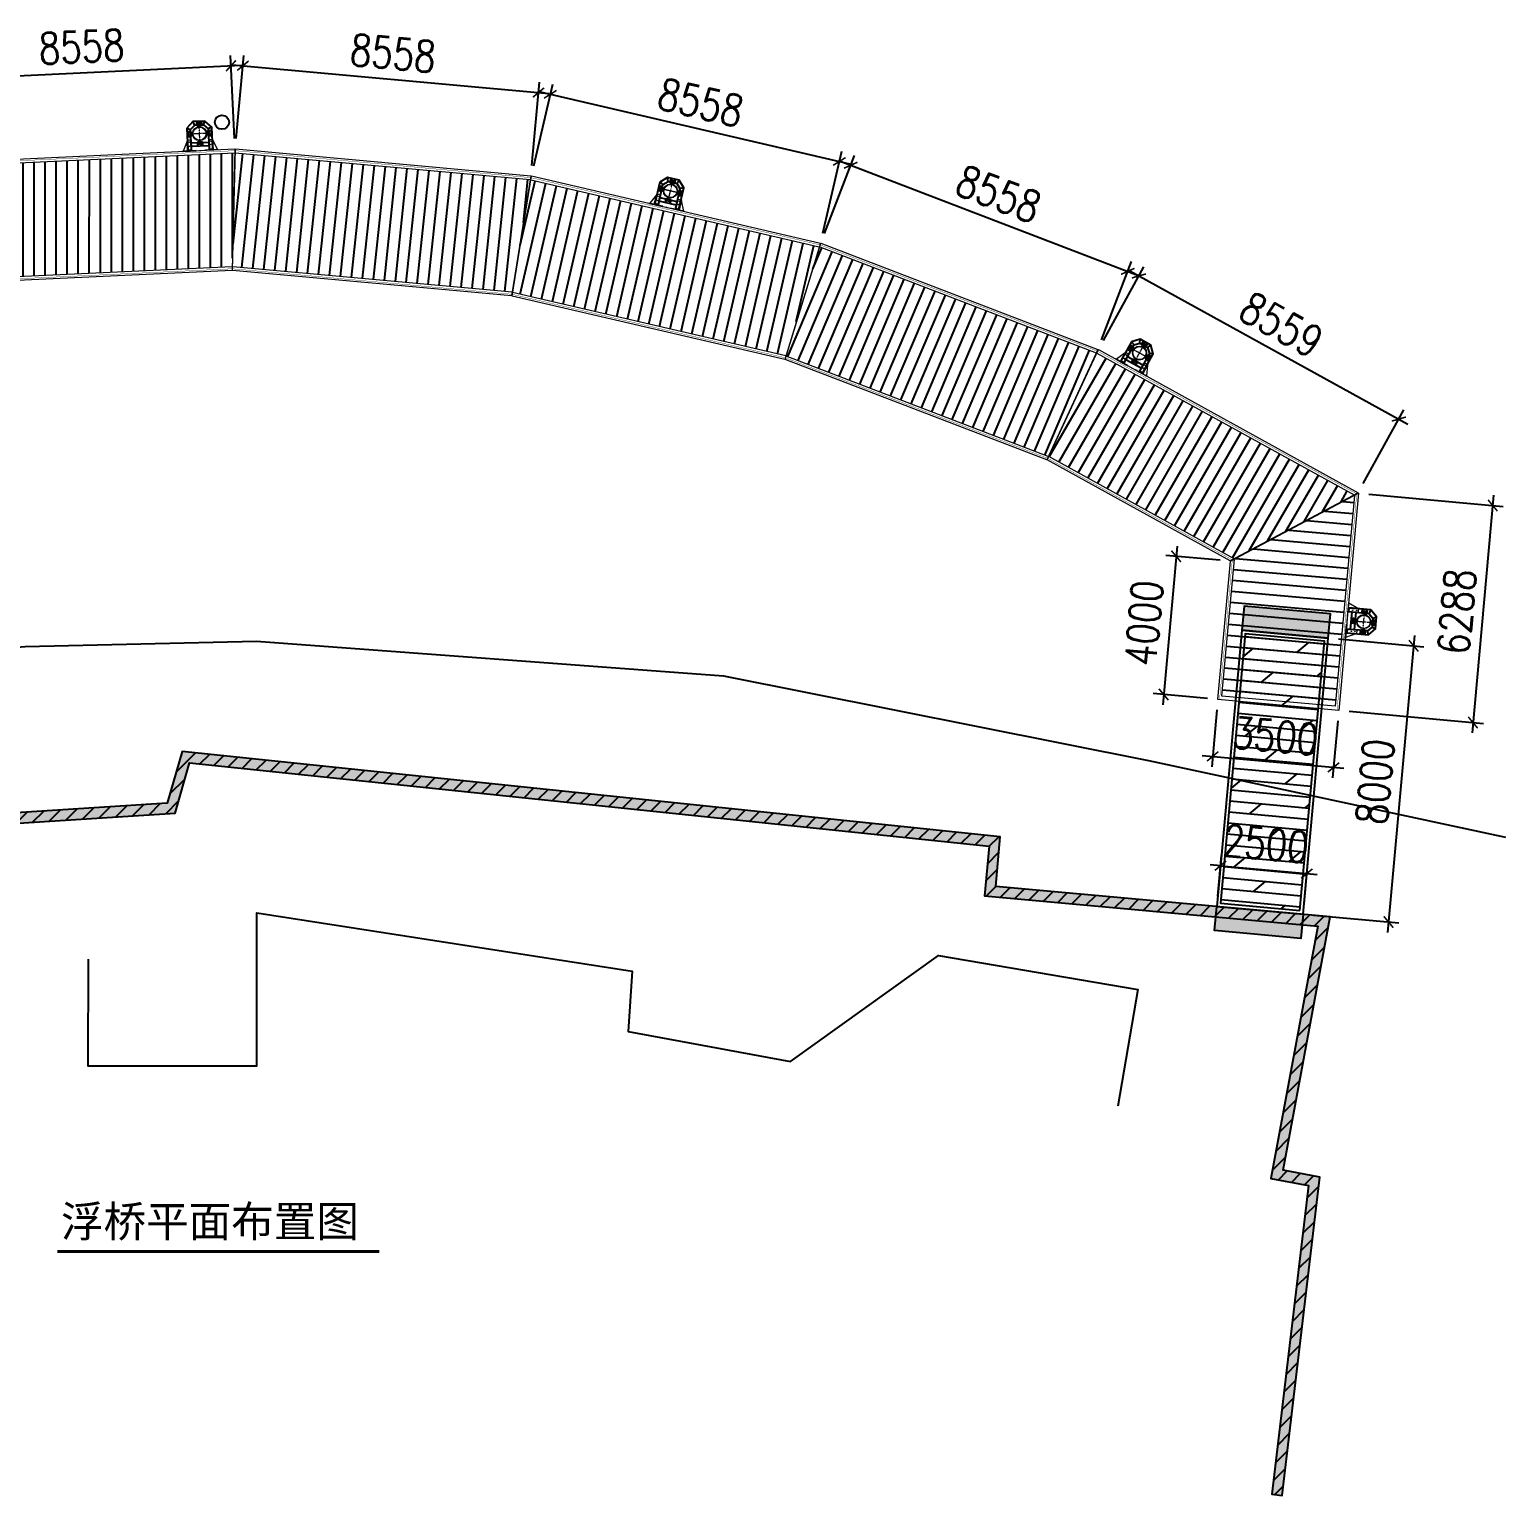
# Model space of a CAD drawing. Header units: millimetres. Extents: x 11827 to 862553, y 15071 to 134256.
# Drawn here: x 165922 to 208494, y 91811 to 134098 of the extents above; entities that cross this region are included whole.
import ezdxf
from ezdxf.enums import TextEntityAlignment as Align

# ---------------------------------------------------------------- set-up
doc = ezdxf.new("R2010")
doc.units = ezdxf.units.MM
for name, pattern in [('CENTER', [2, 1.25, -0.25, 0.25, -0.25]), ('DASHED', [19.05, 12.7, -6.35]), ('HIDDEN', [0.375, 0.25, -0.125])]:
    doc.linetypes.add(name, pattern=pattern)
for name, color, linetype in [('langan', 170, 'FENCELINE2'), ('主框型材', 4, 'Continuous'), ('抱桩器', 255, 'Continuous')]:
    doc.layers.add(name, color=color, linetype=linetype)
for name, color, linetype, lineweight in [('导框型材', 2, 'Continuous', 18), ('文本', 3, 'Continuous', 13), ('结构', 52, 'Continuous', 18), ('轮子座', 7, 'Continuous', 9)]:
    doc.layers.add(name, color=color, linetype=linetype, lineweight=lineweight)
doc.styles.add('HZTXT', font='txtw.shx', dxfattribs={"width": 0.8, "bigfont": 'hztxtw.shx'})
doc.styles.add('宋体', font='')
doc.styles.get('宋体').set_extended_font_data('SimSun')
doc.linetypes.add('FENCELINE2', pattern='A,6.35,-2.54,[132,ltypeshp.shx,S=2.54,R=0,X=-2.54,Y=0],-2.54,25.4', length=36.83)
doc.dimstyles.new('DIM-300', dxfattribs={"dimscale": 300, "dimtxt": 3, "dimasz": 1, "dimexe": 1, "dimexo": 1, "dimgap": 1, "dimtad": 1, "dimdec": 0, "dimdsep": 46, "dimtxsty": 'HZTXT', "dimblk": 'ARCHTICK', "dimcen": 0, "dimdle": 1, "dimclrd": 9, "dimclre": 9, "dimclrt": 2, "dimadec": 1, "dimazin": 0, "dimtfac": 1, "dimtdec": 0, "dimtix": 1, "dimtmove": 2, "dimatfit": 3, "dimldrblk": 'ARCHTICK', "dimfxl": 10, "dimtolj": 1, "dimtzin": 0, "dimarcsym": 1})
pattern_1 = [(0, (1212.185, -561.11), (6.35, 12.7), [0, -12.7])]

# ---------------------------------------------------------------- blocks, each defined once
blk = doc.blocks.new('thwerg')
at = {"linetype": 'Continuous'}
h = blk.add_hatch(dxfattribs=at)
h.set_pattern_fill('AR-CONC', color=252, scale=5)
h.paths.add_polyline_path([(125890, -32795), (125541, -30956), (144375, -29749), (144792, -28301), (167849, -30703), (167718, -32134), (177330, -33007), (175981, -40288), (177064, -40496), (176008, -49398), (176306, -49434), (177395, -40254), (176330, -40050), (177685, -32738), (168044, -31863), (168175, -30435), (144574, -27977), (144145, -29463), (125184, -30678), (125563, -32683), (121810, -36014), (115445, -36787), (117010, -48533), (117307, -48493), (115782, -37048), (121939, -36301)])
h = blk.add_hatch(dxfattribs=at)
h.set_pattern_fill('ANSI31', color=252, scale=100)
h.paths.add_polyline_path([(144375, -29749), (144792, -28301), (167849, -30703), (167718, -32134), (177330, -33007), (175981, -40288), (177064, -40496), (176008, -49398), (176306, -49434), (177395, -40254), (176330, -40050), (177685, -32738), (168044, -31863), (168175, -30435), (144574, -27977), (144145, -29463), (125184, -30678), (125563, -32683), (121810, -36014), (115445, -36787), (117010, -48533), (117307, -48493), (115782, -37048), (121939, -36301), (125890, -32795), (125541, -30956)])
at = {"color": 252, "linetype": 'Continuous', "elevation": -32017, "flags": 128}
blk.add_lwpolyline([(106933, -30769), (107635, -30369), (114725, -28078), (119240, -25868), (122867, -24992), (126369, -24863), (131244, -25695), (140044, -24946), (146723, -24787), (160192, -25793), (172447, -28232), (182746, -30446)], dxfattribs=at)
at = {"color": 252, "linetype": 'Continuous', "flags": 128}
for points, elevation in [([(117307, -48493), (115782, -37048), (121939, -36301), (125890, -32795), (125541, -30956), (144375, -29749), (144792, -28301), (167849, -30703), (167718, -32134), (177330, -33007), (175981, -40288), (177064, -40496), (176008, -49398), (176306, -49434), (177395, -40254), (176330, -40050), (177685, -32738), (168044, -31863), (168175, -30435), (144574, -27977), (144145, -29463), (125184, -30678), (125563, -32683), (121810, -36014), (115445, -36787), (117010, -48533)], -2496), ([(128902, -32969), (129469, -38215), (138338, -37256), (137771, -32010), (128902, -32969)], -32017)]:
    blk.add_lwpolyline(points, close=True, dxfattribs=dict(at, elevation=elevation))
blk.add_lwpolyline([(141861, -33967), (141860, -37038), (146732, -37038), (146732, -32622), (157554, -34310), (157440, -36052), (162121, -36914), (166389, -33855), (172143, -34842), (171563, -38202)], dxfattribs=at)
blk = doc.blocks.new('FQ-PM')
h = blk.add_hatch()
h.set_pattern_fill('ANSI31', color=252, scale=100, angle=45)
h.paths.add_polyline_path([(162049, 50116), (153515, 49718), (153894, 46448), (161976, 46825)])
h = blk.add_hatch()
h.set_pattern_fill('ANSI31', color=252, scale=100, angle=39)
h.paths.add_polyline_path([(170571, 49340), (162064, 50115), (161991, 46825), (170048, 46090)])
h = blk.add_hatch()
h.set_pattern_fill('ANSI31', color=252, scale=100, angle=55)
h.paths.add_polyline_path([(153500, 49716), (145102, 48153), (145925, 44966), (153879, 46446)])
h = blk.add_hatch()
h.set_pattern_fill('ANSI31', color=252, scale=100, angle=32)
h.paths.add_polyline_path([(178907, 47404), (170586, 49338), (170063, 46088), (177943, 44257)])
h = blk.add_hatch()
h.set_pattern_fill('ANSI31', color=252, scale=100, angle=65)
h.paths.add_polyline_path([(145911, 44962), (145087, 48149), (136982, 45450), (138234, 42406)])
h = blk.add_hatch()
h.set_pattern_fill('ANSI31', color=252, scale=100, angle=22)
h.paths.add_polyline_path([(186899, 44344), (178921, 47400), (177958, 44252), (185513, 41358)])
h = blk.add_hatch()
h.set_pattern_fill('ANSI31', color=252, scale=100, angle=73)
h.paths.add_polyline_path([(136968, 45444), (129373, 41691), (132914, 39777), (138221, 42400)])
h = blk.add_hatch()
h.set_pattern_fill('ANSI31', color=252, scale=100, angle=15)
h.paths.add_polyline_path([(186912, 44338), (185527, 41352), (190875, 38407), (194339, 40249)])
h = blk.add_hatch()
h.set_pattern_fill('ANSI31', color=252, scale=100, angle=142)
h.paths.add_polyline_path([(132907, 39762), (129366, 41678), (130126, 35426), (133385, 35822)])
h = blk.add_hatch()
h.set_pattern_fill('ANSI31', color=252, scale=100, angle=130)
h.paths.add_polyline_path([(194346, 40235), (190882, 38394), (190527, 34488), (193797, 34191)])
at = {"layer": '结构', "color": 3, "elevation": 29521}
for points in [[(145952, 44861), (145075, 48258), (153488, 49824), (153891, 46339)], [(153906, 46341), (153503, 49826), (162051, 50224), (161973, 46717)], [(161988, 46716), (162066, 50224), (170588, 49447), (170031, 45983)], [(170046, 45981), (170603, 49445), (178939, 47508), (177912, 44153)], [(138276, 42306), (136941, 45550), (145060, 48254), (145938, 44857)], [(177926, 44149), (178953, 47503), (186944, 44442), (185468, 41260)], [(133028, 39713), (138262, 42300), (136927, 45544), (129255, 41753)], [(194455, 40308), (190763, 38346), (185481, 41254), (186958, 44436)], [(133023, 39699), (129250, 41738), (130031, 35306), (133505, 35728)], [(190767, 38331), (194460, 40294), (193891, 34031), (190406, 34348)]]:
    blk.add_lwpolyline(points, close=True, dxfattribs=at)
for points in [[(153515, 49718), (162049, 50116)], [(162064, 50115), (170571, 49340)], [(145102, 48153), (153500, 49716)], [(170586, 49338), (178907, 47404)], [(136982, 45450), (145087, 48149)], [(178921, 47400), (186899, 44344)], [(153879, 46446), (145925, 44966)], [(161976, 46825), (153894, 46448)], [(170048, 46090), (161991, 46825)], [(177943, 44257), (170063, 46088)], [(129371, 41690), (136968, 45444)], [(145911, 44962), (138234, 42406)], [(186912, 44338), (194341, 40247)], [(185513, 41358), (177958, 44252)], [(138221, 42400), (132912, 39776)], [(129365, 41687), (129365, 41687)], [(129367, 41675), (130126, 35426), (133385, 35822), (132907, 39762)], [(190877, 38406), (185527, 41352)], [(194346, 40233), (193793, 34148), (190523, 34445), (190881, 38392)], [(194347, 40244), (194347, 40244)]]:
    blk.add_lwpolyline(points, dxfattribs=at)
blk = doc.blocks.new('_ArchTick')
at = {"color": 0, "linetype": 'ByBlock', "lineweight": 100, "const_width": 0.15}
blk.add_lwpolyline([(-0.5, -0.5), (0.5, 0.5)], dxfattribs=at)
blk = doc.blocks.new('*D1538')
at = {"color": 9, "lineweight": -2, "transparency": 16777216}
for p, q in [((171397, 188950), (171285, 191350)), ((162451, 190638), (171599, 191064)), ((162848, 188552), (162737, 190952))]:
    blk.add_line(p, q, dxfattribs=at)
at = {"layer": 'Defpoints', "color": 0, "transparency": 16777216}
for p in [(171299, 191050), (171411, 188651, 29521), (162862, 188253, 29521)]:
    blk.add_point(p, dxfattribs=at)
at = {"color": 9, "lineweight": -2, "transparency": 16777216, "xscale": 300, "yscale": 300, "zscale": 300}
for p, rotation in [((171299, 191050), 2.665724849091666), ((162751, 190652), 182.6657248490917)]:
    blk.add_blockref('_ArchTick', p, dxfattribs=dict(at, rotation=rotation))
at = {"color": 2, "transparency": 16777216, "insert": (166990, 191600), "char_height": 900, "attachment_point": 5, "rotation": 2.6657, "style": 'HZTXT'}
blk.add_mtext('\\A1;8558', dxfattribs=at)
blk = doc.blocks.new('*D1539')
at = {"color": 9, "lineweight": -2, "transparency": 16777216}
for p, q in [((171453, 188949), (171672, 191351)), ((171346, 191080), (180466, 190248)), ((179975, 188172), (180194, 190574))]:
    blk.add_line(p, q, dxfattribs=at)
at = {"layer": 'Defpoints', "color": 0, "transparency": 16777216}
for p in [(180167, 190276), (171426, 188650, 29521), (179948, 187873, 29521)]:
    blk.add_point(p, dxfattribs=at)
at = {"color": 9, "lineweight": -2, "transparency": 16777216, "xscale": 300, "yscale": 300, "zscale": 300}
for p, rotation in [((171645, 191053), 174.7901076312253), ((180167, 190276), 354.7901076312253)]:
    blk.add_blockref('_ArchTick', p, dxfattribs=dict(at, rotation=rotation))
at = {"color": 2, "transparency": 16777216, "insert": (175974, 191411), "char_height": 900, "attachment_point": 5, "rotation": 354.7901, "style": 'HZTXT'}
blk.add_mtext('\\A1;8558', dxfattribs=at)
blk = doc.blocks.new('*D1540')
at = {"color": 9, "lineweight": -2, "transparency": 16777216}
for p, q in [((180031, 188163), (180578, 190519)), ((180218, 190295), (189138, 188222)), ((188366, 186226), (188914, 188582))]:
    blk.add_line(p, q, dxfattribs=at)
at = {"layer": 'Defpoints', "color": 0, "transparency": 16777216}
for p in [(188846, 188290), (179963, 187871, 29521), (188298, 185933, 29521)]:
    blk.add_point(p, dxfattribs=at)
at = {"color": 9, "lineweight": -2, "transparency": 16777216, "xscale": 300, "yscale": 300, "zscale": 300}
for p, rotation in [((180510, 190227), 166.9144904085883), ((188846, 188290), 346.9144904085882)]:
    blk.add_blockref('_ArchTick', p, dxfattribs=dict(at, rotation=rotation))
at = {"color": 2, "transparency": 16777216, "insert": (184848, 189989), "char_height": 900, "attachment_point": 5, "rotation": 346.9145, "style": 'HZTXT'}
blk.add_mtext('\\A1;8558', dxfattribs=at)
blk = doc.blocks.new('*D1541')
at = {"color": 9, "lineweight": -2, "transparency": 16777216}
for p, q in [((188420, 186209), (189282, 188461)), ((188895, 188288), (197447, 185012)), ((196411, 183148), (197274, 185400))]:
    blk.add_line(p, q, dxfattribs=at)
at = {"layer": 'Defpoints', "color": 0, "transparency": 16777216}
for p in [(188312, 185929, 29521), (197166, 185120), (196304, 182868, 29521)]:
    blk.add_point(p, dxfattribs=at)
at = {"color": 9, "lineweight": -2, "transparency": 16777216, "xscale": 300, "yscale": 300, "zscale": 300}
for p, rotation in [((189175, 188181), 159.0388731919478), ((197166, 185120), 339.0388731919478)]:
    blk.add_blockref('_ArchTick', p, dxfattribs=dict(at, rotation=rotation))
at = {"color": 2, "transparency": 16777216, "insert": (193439, 187351), "char_height": 900, "attachment_point": 5, "rotation": 339.0389, "style": 'HZTXT'}
blk.add_mtext('\\A1;8558', dxfattribs=at)
blk = doc.blocks.new('3x10')
h = blk.add_hatch()
h.set_pattern_fill('ACAD_ISO07W100', color=252, scale=20, angle=90)
h.paths.add_polyline_path([(925837, 2496349), (925137, 2496349), (925137, 2493849), (925837, 2493849)])
h.paths.add_polyline_path([(934537, 2496349), (933837, 2496349), (933837, 2493849), (934537, 2493849)])
h = blk.add_hatch()
h.set_pattern_fill('DOLMIT', color=252, scale=50, angle=90)
h.paths.add_polyline_path([(933737, 2496249), (925937, 2496249), (925937, 2493949), (933737, 2493949)])
at = {"color": 1}
for points in [[(925837, 2496349), (925837, 2493849), (925137, 2493849), (925137, 2496349)], [(933837, 2496349), (933837, 2493849), (934537, 2493849), (934537, 2496349)]]:
    blk.add_lwpolyline(points, close=True, dxfattribs=at)
at = {"layer": '抱桩器', "color": 1}
for points in [[(925837, 2493849), (933837, 2493849), (933837, 2496349), (925837, 2496349)], [(925937, 2493949), (933737, 2493949), (933737, 2496249), (925937, 2496249)]]:
    blk.add_lwpolyline(points, close=True, dxfattribs=at)
blk = doc.blocks.new('*D1542')
at = {"color": 9, "lineweight": -2, "transparency": 16777216}
for p, q in [((204118, 178691), (207991, 178339)), ((207719, 178665), (207096, 171805)), ((203549, 172429), (207422, 172077))]:
    blk.add_line(p, q, dxfattribs=at)
at = {"layer": 'Defpoints', "color": 0, "transparency": 16777216}
for p in [(203819, 178719, 29521), (203250, 172456, 29521), (207123, 172104)]:
    blk.add_point(p, dxfattribs=at)
at = {"color": 9, "lineweight": -2, "transparency": 16777216, "xscale": 300, "yscale": 300, "zscale": 300}
for p, rotation in [((207692, 178367), 84.80758525777132), ((207123, 172104), 264.8075852577713)]:
    blk.add_blockref('_ArchTick', p, dxfattribs=dict(at, rotation=rotation))
at = {"color": 2, "transparency": 16777216, "insert": (206660, 175303), "char_height": 900, "attachment_point": 5, "rotation": 84.8076, "style": 'HZTXT'}
blk.add_mtext('\\A1;6288', dxfattribs=at)
blk = doc.blocks.new('*D1543')
at = {"color": 9, "lineweight": -2, "transparency": 16777216}
for p, q in [((198590, 177197), (198173, 172616)), ((199828, 176784), (198264, 176926)), ((199466, 172800), (197902, 172942))]:
    blk.add_line(p, q, dxfattribs=at)
at = {"layer": 'Defpoints', "color": 0, "transparency": 16777216}
for p in [(200126, 176756, 29521), (198200, 172915), (199764, 172773, 29521)]:
    blk.add_point(p, dxfattribs=at)
at = {"color": 9, "lineweight": -2, "transparency": 16777216, "xscale": 300, "yscale": 300, "zscale": 300}
for p, rotation in [((198562, 176899), 84.8059168823307), ((198200, 172915), 264.8059168823307)]:
    blk.add_blockref('_ArchTick', p, dxfattribs=dict(at, rotation=rotation))
at = {"color": 2, "transparency": 16777216, "insert": (197635, 174975), "char_height": 900, "attachment_point": 5, "rotation": 84.8059, "style": 'HZTXT'}
blk.add_mtext('\\A1;4000', dxfattribs=at)
blk = doc.blocks.new('*D1531')
at = {"color": 9, "lineweight": -2, "transparency": 16777216}
for p, q in [((199761, 167100), (199868, 168273)), ((199841, 167975), (199542, 168002)), ((199841, 167975), (202330, 167748)), ((202251, 166873), (202357, 168047)), ((202330, 167748), (202629, 167721))]:
    blk.add_line(p, q, dxfattribs=at)
at = {"layer": 'Defpoints', "color": 0, "transparency": 16777216}
for p in [(202330, 167748), (199734, 166801, 29521), (202224, 166575, 29521)]:
    blk.add_point(p, dxfattribs=at)
at = {"color": 9, "lineweight": -2, "transparency": 16777216, "xscale": 300, "yscale": 300, "zscale": 300}
for p, rotation in [((199841, 167975), 354.8075966638553), ((202330, 167748), 174.8075966638554)]:
    blk.add_blockref('_ArchTick', p, dxfattribs=dict(at, rotation=rotation))
at = {"color": 2, "transparency": 16777216, "insert": (201153, 168609), "char_height": 900, "attachment_point": 5, "rotation": 354.8076, "style": 'HZTXT'}
blk.add_mtext('\\A1;2500', dxfattribs=at)
blk = doc.blocks.new('*D1532')
at = {"color": 9, "lineweight": -2, "transparency": 16777216}
for p, q in [((205438, 174617), (204660, 166052)), ((203246, 174515), (205710, 174291)), ((202522, 166547), (204986, 166324))]:
    blk.add_line(p, q, dxfattribs=at)
at = {"layer": 'Defpoints', "color": 0, "transparency": 16777216}
for p in [(202948, 174542, 29521), (202224, 166575, 29521), (204687, 166351)]:
    blk.add_point(p, dxfattribs=at)
at = {"color": 9, "lineweight": -2, "transparency": 16777216, "xscale": 300, "yscale": 300, "zscale": 300}
for p, rotation in [((205411, 174318), 84.80759666385475), ((204687, 166351), 264.8075966638548)]:
    blk.add_blockref('_ArchTick', p, dxfattribs=dict(at, rotation=rotation))
at = {"color": 2, "transparency": 16777216, "insert": (204302, 170402), "char_height": 900, "attachment_point": 5, "rotation": 84.8076, "style": 'HZTXT'}
blk.add_mtext('\\A1;8000', dxfattribs=at)
blk = doc.blocks.new('*D1547')
at = {"color": 9, "lineweight": -2, "transparency": 16777216}
for p, q in [((196462, 183124), (197633, 185250)), ((197225, 185132), (205248, 180715)), ((203959, 178996), (205130, 181122))]:
    blk.add_line(p, q, dxfattribs=at)
at = {"layer": 'Defpoints', "color": 0, "transparency": 16777216}
for p in [(196317, 182861, 29521), (204985, 180859), (203814, 178733, 29521)]:
    blk.add_point(p, dxfattribs=at)
at = {"color": 9, "lineweight": -2, "transparency": 16777216, "xscale": 300, "yscale": 300, "zscale": 300}
for p, rotation in [((197488, 184988), 151.1598105474996), ((204985, 180859), 331.1598105474997)]:
    blk.add_blockref('_ArchTick', p, dxfattribs=dict(at, rotation=rotation))
at = {"color": 2, "transparency": 16777216, "insert": (201598, 183580), "char_height": 900, "attachment_point": 5, "rotation": 331.1598, "style": 'HZTXT'}
blk.add_mtext('\\A1;8559', dxfattribs=at)
blk = doc.blocks.new('*D1534')
at = {"color": 9, "lineweight": -2, "transparency": 16777216}
for p, q in [((199737, 172474), (199588, 170830)), ((203223, 172157), (203073, 170513)), ((199316, 171156), (203399, 170785))]:
    blk.add_line(p, q, dxfattribs=at)
at = {"layer": 'Defpoints', "color": 0, "transparency": 16777216}
for p in [(199764, 172773, 29521), (203250, 172456, 29521), (203101, 170812)]:
    blk.add_point(p, dxfattribs=at)
at = {"color": 9, "lineweight": -2, "transparency": 16777216, "xscale": 300, "yscale": 300, "zscale": 300}
for p, rotation in [((199615, 171129), 174.8075852577642), ((203101, 170812), 354.8075852577642)]:
    blk.add_blockref('_ArchTick', p, dxfattribs=dict(at, rotation=rotation))
at = {"color": 2, "transparency": 16777216, "insert": (201426, 171717), "char_height": 900, "attachment_point": 5, "rotation": 354.8076, "style": 'HZTXT'}
blk.add_mtext('\\A1;3500', dxfattribs=at)
blk = doc.blocks.new('*U1527')
h = blk.add_hatch()
h.set_pattern_fill('DOTS', color=256, scale=8)
h.set_pattern_definition(pattern_1)
h.paths.add_polyline_path([(64, 50, 0.4142135624), (54, 60), (-11, 60, 0.4142135624), (-21, 50), (-21, -50, 0.4142135624), (-11, -60), (54, -60, 0.4142135624), (64, -50)])
at = {"layer": '导框型材', "color": 0, "linetype": 'Continuous'}
for p, q in [((-64, 63.508929), (-64, 75.5)), ((-64, 75.5), (-63.389317, 75.5)), ((-64, -63.50893), (-64, 63.508929)), ((-7.891644, 75.5), (-63.389317, 75.5)), ((-63.389317, 75.5), (-63.389317, 64.5)), ((-63.389317, 64.5), (-7.891644, 64.5)), ((-62, 77.5), (-6.502327, 77.5)), ((-62, 62.5), (-62, -62.5)), ((-6.502327, 62.5), (-62, 62.5)), ((-2.965328, 75.5), (-7.891644, 75.5)), ((-7.891644, 75.5), (-7.891644, 64.5)), ((-7.891644, 64.5), (-2.965328, 64.5)), ((-6.502327, 77.5), (-1.08338, 77.5)), ((-1.08338, 62.5), (-6.502327, 62.5)), ((47.5, 75.5), (-2.965328, 75.5)), ((-2.965328, 64.5), (-2.965328, 75.5)), ((47.5, 64.5), (-2.965328, 64.5)), ((-1.08338, 77.5), (45.5, 77.5)), ((45.5, 62.5), (-1.08338, 62.5)), ((31, 62.498484), (31, 60)), ((47.5, 64.5), (47.5, 75.5)), ((-64, -63.78066), (-64, -63.500287)), ((-64, -75.5), (-64, -63.78066)), ((-64, -75.5), (-63.389317, -75.5)), ((-63.389317, -64.5), (-63.389317, -75.5)), ((-7.891644, -64.5), (-63.389317, -64.5)), ((-63.389317, -75.5), (-7.891644, -75.5)), ((-62, -62.5), (-6.502327, -62.5)), ((-6.502327, -77.5), (-62, -77.5)), ((-2.965328, -64.5), (-7.891644, -64.5)), ((-7.891644, -75.5), (-7.891644, -64.5)), ((-7.891644, -75.5), (-2.965328, -75.5)), ((-6.502327, -62.5), (-1.08338, -62.5)), ((-1.08338, -77.5), (-6.502327, -77.5)), ((47.5, -64.5), (-2.965328, -64.5)), ((-2.965328, -64.5), (-2.965328, -75.5)), ((47.5, -75.5), (-2.965328, -75.5)), ((-1.08338, -62.5), (45.5, -62.5)), ((45.5, -77.5), (-1.08338, -77.5)), ((31, -60), (31, -62.498484)), ((47.5, -75.5), (47.5, -64.5))]:
    blk.add_line(p, q, dxfattribs=at)
at = {"layer": '导框型材', "color": 1, "linetype": 'CENTER', "ltscale": 0.28}
for p, q in [((-18.5, 35), (-14.5, 35)), ((-16.5, 37), (-16.5, 33)), ((-18.5, -35), (-14.5, -35)), ((-16.5, -37), (-16.5, -33))]:
    blk.add_line(p, q, dxfattribs=at)
at = {"layer": '导框型材', "color": 1, "linetype": 'CENTER', "ltscale": 0.404352}
for p, q in [((-18.5, 0), (-14.5, 0)), ((-16.5, -2), (-16.5, 2))]:
    blk.add_line(p, q, dxfattribs=at)
at = {"layer": '导框型材', "color": 1, "linetype": 'CENTER', "ltscale": 0.1}
for p, q in [((18.75, 70), (24.25, 70)), ((21.5, 67.25), (21.5, 72.75)), ((18.75, -70), (24.25, -70)), ((21.5, -72.75), (21.5, -67.25))]:
    blk.add_line(p, q, dxfattribs=at)
at = {"layer": '导框型材', "color": 0}
blk.add_lwpolyline([(-11, 60), (54, 60, -0.4142135624), (64, 50), (64, -50, -0.4142135624), (54, -60), (-11, -60, -0.4142135624), (-21, -50), (-21, 50, -0.4142135624)], format="xyb", close=True, dxfattribs=at)
for centre in [(21.5, 70), (21.5, -70)]:
    blk.add_circle(centre, 2.5, dxfattribs=at)
at = {"layer": '导框型材', "color": 0, "linetype": 'Continuous', "extrusion": (0, 0, -1)}
for centre, start, end in [((62, 75.5), 0, 90), ((62, 64.5), 270, 0), ((62, -64.5), 0, 90), ((62, -75.5), 270, 0)]:
    blk.add_arc(centre, 2, start, end, dxfattribs=at)
at = {"layer": '导框型材', "color": 0, "linetype": 'Continuous', "extrusion": (1.22461e-16, 0, -1)}
blk.add_arc((16.5, 35), 7, 310.0052008841, 49.9947991159, dxfattribs=at)
at = {"layer": '导框型材', "color": 0, "linetype": 'Continuous'}
for centre, radius, start, end in [((45.5, 75.5), 2, 0, 90), ((45.5, 64.5), 2, 270, 0), ((-16.5, -35), 7, 130.0052008841, 229.9947991159), ((45.5, -64.5), 2, 0, 90), ((45.5, -75.5), 2, 270, 0)]:
    blk.add_arc(centre, radius, start, end, dxfattribs=at)
for centre, major_axis, ratio, start_param, end_param in [((-62, 75.5), (0, 2), 0.694658, 0, 1.5707963268), ((-6.502327, 75.5), (0, -2), 0.694658, 3.1415926536, 4.7123889804), ((-6.502327, 64.5), (0, 2), 0.694658, 1.5707963268, 3.1415926536), ((-1.08338, 75.5), (0, -2), 0.940974, 3.1415926536, 4.7123889804), ((-1.08338, 64.5), (0, 2), 0.940974, 1.5707963268, 3.1415926536), ((-62, -75.5), (0, 2), 0.694658, 1.5707963268, 3.1415926536), ((-6.502327, -64.5), (0, 2), 0.694658, 0, 1.5707963268), ((-6.502327, -75.5), (0, 2), 0.694658, 1.5707963268, 3.1415926536), ((-1.08338, -64.5), (0, 2), 0.940974, 0, 1.5707963268), ((-1.08338, -75.5), (0, 2), 0.940974, 1.5707963268, 3.1415926536)]:
    blk.add_ellipse(centre, major_axis=major_axis, ratio=ratio, start_param=start_param, end_param=end_param, dxfattribs=at)
at = {"layer": '导框型材', "color": 0, "linetype": 'Continuous', "extrusion": (0, 0, -1)}
for centre, start_param, end_param in [((-62, 64.5), 0, 1.5707963268), ((-62, -64.5), 1.5707963268, 3.1415926536)]:
    blk.add_ellipse(centre, major_axis=(0, -2), ratio=0.694658, start_param=start_param, end_param=end_param, dxfattribs=at)
blk = doc.blocks.new('*U1523')
at = {"layer": '轮子座', "color": 0, "linetype": 'ByBlock', "lineweight": -2, "transparency": 16777216}
blk.add_blockref('*U1527', (0, 0), dxfattribs=at)
blk = doc.blocks.new('*U1524')
h = blk.add_hatch()
h.set_pattern_fill('DOTS', color=256, scale=8)
h.set_pattern_definition(pattern_1)
h.paths.add_polyline_path([(64, 50, 0.4142135624), (54, 60), (-11, 60, 0.4142135624), (-21, 50), (-21, -50, 0.4142135624), (-11, -60), (54, -60, 0.4142135624), (64, -50)])
at = {"layer": '导框型材', "color": 0, "linetype": 'Continuous'}
for p, q in [((-64, 63.508929), (-64, 75.5)), ((-64, 75.5), (-63.389317, 75.5)), ((-64, -63.50893), (-64, 63.508929)), ((-7.891644, 75.5), (-63.389317, 75.5)), ((-63.389317, 75.5), (-63.389317, 64.5)), ((-63.389317, 64.5), (-7.891644, 64.5)), ((-62, 77.5), (-6.502327, 77.5)), ((-62, 62.5), (-62, -62.5)), ((-6.502327, 62.5), (-62, 62.5)), ((-2.965328, 75.5), (-7.891644, 75.5)), ((-7.891644, 75.5), (-7.891644, 64.5)), ((-7.891644, 64.5), (-2.965328, 64.5)), ((-6.502327, 77.5), (-1.08338, 77.5)), ((-1.08338, 62.5), (-6.502327, 62.5)), ((47.5, 75.5), (-2.965328, 75.5)), ((-2.965328, 64.5), (-2.965328, 75.5)), ((47.5, 64.5), (-2.965328, 64.5)), ((-1.08338, 77.5), (45.5, 77.5)), ((45.5, 62.5), (-1.08338, 62.5)), ((31, 62.498484), (31, 60)), ((47.5, 64.5), (47.5, 75.5)), ((-64, -63.78066), (-64, -63.500287)), ((-64, -75.5), (-64, -63.78066)), ((-64, -75.5), (-63.389317, -75.5)), ((-63.389317, -64.5), (-63.389317, -75.5)), ((-7.891644, -64.5), (-63.389317, -64.5)), ((-63.389317, -75.5), (-7.891644, -75.5)), ((-62, -62.5), (-6.502327, -62.5)), ((-6.502327, -77.5), (-62, -77.5)), ((-2.965328, -64.5), (-7.891644, -64.5)), ((-7.891644, -75.5), (-7.891644, -64.5)), ((-7.891644, -75.5), (-2.965328, -75.5)), ((-6.502327, -62.5), (-1.08338, -62.5)), ((-1.08338, -77.5), (-6.502327, -77.5)), ((47.5, -64.5), (-2.965328, -64.5)), ((-2.965328, -64.5), (-2.965328, -75.5)), ((47.5, -75.5), (-2.965328, -75.5)), ((-1.08338, -62.5), (45.5, -62.5)), ((45.5, -77.5), (-1.08338, -77.5)), ((31, -60), (31, -62.498484)), ((47.5, -75.5), (47.5, -64.5))]:
    blk.add_line(p, q, dxfattribs=at)
at = {"layer": '导框型材', "color": 1, "linetype": 'CENTER', "ltscale": 0.28}
for p, q in [((-18.5, 35), (-14.5, 35)), ((-16.5, 37), (-16.5, 33)), ((-18.5, -35), (-14.5, -35)), ((-16.5, -37), (-16.5, -33))]:
    blk.add_line(p, q, dxfattribs=at)
at = {"layer": '导框型材', "color": 1, "linetype": 'CENTER', "ltscale": 0.404352}
for p, q in [((-18.5, 0), (-14.5, 0)), ((-16.5, -2), (-16.5, 2))]:
    blk.add_line(p, q, dxfattribs=at)
at = {"layer": '导框型材', "color": 1, "linetype": 'CENTER', "ltscale": 0.1}
for p, q in [((18.75, 70), (24.25, 70)), ((21.5, 67.25), (21.5, 72.75)), ((18.75, -70), (24.25, -70)), ((21.5, -72.75), (21.5, -67.25))]:
    blk.add_line(p, q, dxfattribs=at)
at = {"layer": '导框型材', "color": 0}
blk.add_lwpolyline([(-11, 60), (54, 60, -0.4142135624), (64, 50), (64, -50, -0.4142135624), (54, -60), (-11, -60, -0.4142135624), (-21, -50), (-21, 50, -0.4142135624)], format="xyb", close=True, dxfattribs=at)
for centre in [(21.5, 70), (21.5, -70)]:
    blk.add_circle(centre, 2.5, dxfattribs=at)
at = {"layer": '导框型材', "color": 0, "linetype": 'Continuous', "extrusion": (0, 0, -1)}
for centre, start, end in [((62, 75.5), 0, 90), ((62, 64.5), 270, 0), ((62, -64.5), 0, 90), ((62, -75.5), 270, 0)]:
    blk.add_arc(centre, 2, start, end, dxfattribs=at)
at = {"layer": '导框型材', "color": 0, "linetype": 'Continuous', "extrusion": (1.22461e-16, 0, -1)}
blk.add_arc((16.5, 35), 7, 310.0052008841, 49.9947991159, dxfattribs=at)
at = {"layer": '导框型材', "color": 0, "linetype": 'Continuous'}
for centre, radius, start, end in [((45.5, 75.5), 2, 0, 90), ((45.5, 64.5), 2, 270, 0), ((-16.5, -35), 7, 130.0052008841, 229.9947991159), ((45.5, -64.5), 2, 0, 90), ((45.5, -75.5), 2, 270, 0)]:
    blk.add_arc(centre, radius, start, end, dxfattribs=at)
for centre, major_axis, ratio, start_param, end_param in [((-62, 75.5), (0, 2), 0.694658, 0, 1.5707963268), ((-6.502327, 75.5), (0, -2), 0.694658, 3.1415926536, 4.7123889804), ((-6.502327, 64.5), (0, 2), 0.694658, 1.5707963268, 3.1415926536), ((-1.08338, 75.5), (0, -2), 0.940974, 3.1415926536, 4.7123889804), ((-1.08338, 64.5), (0, 2), 0.940974, 1.5707963268, 3.1415926536), ((-62, -75.5), (0, 2), 0.694658, 1.5707963268, 3.1415926536), ((-6.502327, -64.5), (0, 2), 0.694658, 0, 1.5707963268), ((-6.502327, -75.5), (0, 2), 0.694658, 1.5707963268, 3.1415926536), ((-1.08338, -64.5), (0, 2), 0.940974, 0, 1.5707963268), ((-1.08338, -75.5), (0, 2), 0.940974, 1.5707963268, 3.1415926536)]:
    blk.add_ellipse(centre, major_axis=major_axis, ratio=ratio, start_param=start_param, end_param=end_param, dxfattribs=at)
at = {"layer": '导框型材', "color": 0, "linetype": 'Continuous', "extrusion": (0, 0, -1)}
for centre, start_param, end_param in [((-62, 64.5), 0, 1.5707963268), ((-62, -64.5), 1.5707963268, 3.1415926536)]:
    blk.add_ellipse(centre, major_axis=(0, -2), ratio=0.694658, start_param=start_param, end_param=end_param, dxfattribs=at)
blk = doc.blocks.new('*U1525')
at = {"layer": '轮子座', "color": 0, "linetype": 'ByBlock', "lineweight": -2, "transparency": 16777216}
blk.add_blockref('*U1524', (0, 0), dxfattribs=at)
blk = doc.blocks.new('*U1526')
h = blk.add_hatch()
h.set_pattern_fill('DOTS', color=256, scale=8)
h.set_pattern_definition(pattern_1)
h.paths.add_polyline_path([(64, 50, 0.4142135624), (54, 60), (-11, 60, 0.4142135624), (-21, 50), (-21, -50, 0.4142135624), (-11, -60), (54, -60, 0.4142135624), (64, -50)])
at = {"layer": '导框型材', "color": 0, "linetype": 'Continuous'}
for p, q in [((-64, 63.508929), (-64, 75.5)), ((-64, 75.5), (-63.389317, 75.5)), ((-64, -63.50893), (-64, 63.508929)), ((-7.891644, 75.5), (-63.389317, 75.5)), ((-63.389317, 75.5), (-63.389317, 64.5)), ((-63.389317, 64.5), (-7.891644, 64.5)), ((-62, 77.5), (-6.502327, 77.5)), ((-62, 62.5), (-62, -62.5)), ((-6.502327, 62.5), (-62, 62.5)), ((-2.965328, 75.5), (-7.891644, 75.5)), ((-7.891644, 75.5), (-7.891644, 64.5)), ((-7.891644, 64.5), (-2.965328, 64.5)), ((-6.502327, 77.5), (-1.08338, 77.5)), ((-1.08338, 62.5), (-6.502327, 62.5)), ((47.5, 75.5), (-2.965328, 75.5)), ((-2.965328, 64.5), (-2.965328, 75.5)), ((47.5, 64.5), (-2.965328, 64.5)), ((-1.08338, 77.5), (45.5, 77.5)), ((45.5, 62.5), (-1.08338, 62.5)), ((31, 62.498484), (31, 60)), ((47.5, 64.5), (47.5, 75.5)), ((-64, -63.78066), (-64, -63.500287)), ((-64, -75.5), (-64, -63.78066)), ((-64, -75.5), (-63.389317, -75.5)), ((-63.389317, -64.5), (-63.389317, -75.5)), ((-7.891644, -64.5), (-63.389317, -64.5)), ((-63.389317, -75.5), (-7.891644, -75.5)), ((-62, -62.5), (-6.502327, -62.5)), ((-6.502327, -77.5), (-62, -77.5)), ((-2.965328, -64.5), (-7.891644, -64.5)), ((-7.891644, -75.5), (-7.891644, -64.5)), ((-7.891644, -75.5), (-2.965328, -75.5)), ((-6.502327, -62.5), (-1.08338, -62.5)), ((-1.08338, -77.5), (-6.502327, -77.5)), ((47.5, -64.5), (-2.965328, -64.5)), ((-2.965328, -64.5), (-2.965328, -75.5)), ((47.5, -75.5), (-2.965328, -75.5)), ((-1.08338, -62.5), (45.5, -62.5)), ((45.5, -77.5), (-1.08338, -77.5)), ((31, -60), (31, -62.498484)), ((47.5, -75.5), (47.5, -64.5))]:
    blk.add_line(p, q, dxfattribs=at)
at = {"layer": '导框型材', "color": 1, "linetype": 'CENTER', "ltscale": 0.28}
for p, q in [((-18.5, 35), (-14.5, 35)), ((-16.5, 37), (-16.5, 33)), ((-18.5, -35), (-14.5, -35)), ((-16.5, -37), (-16.5, -33))]:
    blk.add_line(p, q, dxfattribs=at)
at = {"layer": '导框型材', "color": 1, "linetype": 'CENTER', "ltscale": 0.404352}
for p, q in [((-18.5, 0), (-14.5, 0)), ((-16.5, -2), (-16.5, 2))]:
    blk.add_line(p, q, dxfattribs=at)
at = {"layer": '导框型材', "color": 1, "linetype": 'CENTER', "ltscale": 0.1}
for p, q in [((18.75, 70), (24.25, 70)), ((21.5, 67.25), (21.5, 72.75)), ((18.75, -70), (24.25, -70)), ((21.5, -72.75), (21.5, -67.25))]:
    blk.add_line(p, q, dxfattribs=at)
at = {"layer": '导框型材', "color": 0}
blk.add_lwpolyline([(-11, 60), (54, 60, -0.4142135624), (64, 50), (64, -50, -0.4142135624), (54, -60), (-11, -60, -0.4142135624), (-21, -50), (-21, 50, -0.4142135624)], format="xyb", close=True, dxfattribs=at)
for centre in [(21.5, 70), (21.5, -70)]:
    blk.add_circle(centre, 2.5, dxfattribs=at)
at = {"layer": '导框型材', "color": 0, "linetype": 'Continuous', "extrusion": (0, 0, -1)}
for centre, start, end in [((62, 75.5), 0, 90), ((62, 64.5), 270, 0), ((62, -64.5), 0, 90), ((62, -75.5), 270, 0)]:
    blk.add_arc(centre, 2, start, end, dxfattribs=at)
at = {"layer": '导框型材', "color": 0, "linetype": 'Continuous', "extrusion": (1.22461e-16, 0, -1)}
blk.add_arc((16.5, 35), 7, 310.0052008841, 49.9947991159, dxfattribs=at)
at = {"layer": '导框型材', "color": 0, "linetype": 'Continuous'}
for centre, radius, start, end in [((45.5, 75.5), 2, 0, 90), ((45.5, 64.5), 2, 270, 0), ((-16.5, -35), 7, 130.0052008841, 229.9947991159), ((45.5, -64.5), 2, 0, 90), ((45.5, -75.5), 2, 270, 0)]:
    blk.add_arc(centre, radius, start, end, dxfattribs=at)
for centre, major_axis, ratio, start_param, end_param in [((-62, 75.5), (0, 2), 0.694658, 0, 1.5707963268), ((-6.502327, 75.5), (0, -2), 0.694658, 3.1415926536, 4.7123889804), ((-6.502327, 64.5), (0, 2), 0.694658, 1.5707963268, 3.1415926536), ((-1.08338, 75.5), (0, -2), 0.940974, 3.1415926536, 4.7123889804), ((-1.08338, 64.5), (0, 2), 0.940974, 1.5707963268, 3.1415926536), ((-62, -75.5), (0, 2), 0.694658, 1.5707963268, 3.1415926536), ((-6.502327, -64.5), (0, 2), 0.694658, 0, 1.5707963268), ((-6.502327, -75.5), (0, 2), 0.694658, 1.5707963268, 3.1415926536), ((-1.08338, -64.5), (0, 2), 0.940974, 0, 1.5707963268), ((-1.08338, -75.5), (0, 2), 0.940974, 1.5707963268, 3.1415926536)]:
    blk.add_ellipse(centre, major_axis=major_axis, ratio=ratio, start_param=start_param, end_param=end_param, dxfattribs=at)
at = {"layer": '导框型材', "color": 0, "linetype": 'Continuous', "extrusion": (0, 0, -1)}
for centre, start_param, end_param in [((-62, 64.5), 0, 1.5707963268), ((-62, -64.5), 1.5707963268, 3.1415926536)]:
    blk.add_ellipse(centre, major_axis=(0, -2), ratio=0.694658, start_param=start_param, end_param=end_param, dxfattribs=at)
blk = doc.blocks.new('*U1529')
at = {"layer": '轮子座', "color": 0, "linetype": 'ByBlock', "lineweight": -2, "transparency": 16777216}
blk.add_blockref('*U1526', (0, 0), dxfattribs=at)
blk = doc.blocks.new('*U1530')
h = blk.add_hatch()
h.set_pattern_fill('DOTS', color=256, scale=8)
h.set_pattern_definition(pattern_1)
h.paths.add_polyline_path([(64, 50, 0.4142135624), (54, 60), (-11, 60, 0.4142135624), (-21, 50), (-21, -50, 0.4142135624), (-11, -60), (54, -60, 0.4142135624), (64, -50)])
at = {"layer": '导框型材', "color": 0, "linetype": 'Continuous'}
for p, q in [((-64, 63.508929), (-64, 75.5)), ((-64, 75.5), (-63.389317, 75.5)), ((-64, -63.50893), (-64, 63.508929)), ((-7.891644, 75.5), (-63.389317, 75.5)), ((-63.389317, 75.5), (-63.389317, 64.5)), ((-63.389317, 64.5), (-7.891644, 64.5)), ((-62, 77.5), (-6.502327, 77.5)), ((-62, 62.5), (-62, -62.5)), ((-6.502327, 62.5), (-62, 62.5)), ((-2.965328, 75.5), (-7.891644, 75.5)), ((-7.891644, 75.5), (-7.891644, 64.5)), ((-7.891644, 64.5), (-2.965328, 64.5)), ((-6.502327, 77.5), (-1.08338, 77.5)), ((-1.08338, 62.5), (-6.502327, 62.5)), ((47.5, 75.5), (-2.965328, 75.5)), ((-2.965328, 64.5), (-2.965328, 75.5)), ((47.5, 64.5), (-2.965328, 64.5)), ((-1.08338, 77.5), (45.5, 77.5)), ((45.5, 62.5), (-1.08338, 62.5)), ((31, 62.498484), (31, 60)), ((47.5, 64.5), (47.5, 75.5)), ((-64, -63.78066), (-64, -63.500287)), ((-64, -75.5), (-64, -63.78066)), ((-64, -75.5), (-63.389317, -75.5)), ((-63.389317, -64.5), (-63.389317, -75.5)), ((-7.891644, -64.5), (-63.389317, -64.5)), ((-63.389317, -75.5), (-7.891644, -75.5)), ((-62, -62.5), (-6.502327, -62.5)), ((-6.502327, -77.5), (-62, -77.5)), ((-2.965328, -64.5), (-7.891644, -64.5)), ((-7.891644, -75.5), (-7.891644, -64.5)), ((-7.891644, -75.5), (-2.965328, -75.5)), ((-6.502327, -62.5), (-1.08338, -62.5)), ((-1.08338, -77.5), (-6.502327, -77.5)), ((47.5, -64.5), (-2.965328, -64.5)), ((-2.965328, -64.5), (-2.965328, -75.5)), ((47.5, -75.5), (-2.965328, -75.5)), ((-1.08338, -62.5), (45.5, -62.5)), ((45.5, -77.5), (-1.08338, -77.5)), ((31, -60), (31, -62.498484)), ((47.5, -75.5), (47.5, -64.5))]:
    blk.add_line(p, q, dxfattribs=at)
at = {"layer": '导框型材', "color": 1, "linetype": 'CENTER', "ltscale": 0.28}
for p, q in [((-18.5, 35), (-14.5, 35)), ((-16.5, 37), (-16.5, 33)), ((-18.5, -35), (-14.5, -35)), ((-16.5, -37), (-16.5, -33))]:
    blk.add_line(p, q, dxfattribs=at)
at = {"layer": '导框型材', "color": 1, "linetype": 'CENTER', "ltscale": 0.404352}
for p, q in [((-18.5, 0), (-14.5, 0)), ((-16.5, -2), (-16.5, 2))]:
    blk.add_line(p, q, dxfattribs=at)
at = {"layer": '导框型材', "color": 1, "linetype": 'CENTER', "ltscale": 0.1}
for p, q in [((18.75, 70), (24.25, 70)), ((21.5, 67.25), (21.5, 72.75)), ((18.75, -70), (24.25, -70)), ((21.5, -72.75), (21.5, -67.25))]:
    blk.add_line(p, q, dxfattribs=at)
at = {"layer": '导框型材', "color": 0}
blk.add_lwpolyline([(-11, 60), (54, 60, -0.4142135624), (64, 50), (64, -50, -0.4142135624), (54, -60), (-11, -60, -0.4142135624), (-21, -50), (-21, 50, -0.4142135624)], format="xyb", close=True, dxfattribs=at)
for centre in [(21.5, 70), (21.5, -70)]:
    blk.add_circle(centre, 2.5, dxfattribs=at)
at = {"layer": '导框型材', "color": 0, "linetype": 'Continuous', "extrusion": (0, 0, -1)}
for centre, start, end in [((62, 75.5), 0, 90), ((62, 64.5), 270, 0), ((62, -64.5), 0, 90), ((62, -75.5), 270, 0)]:
    blk.add_arc(centre, 2, start, end, dxfattribs=at)
at = {"layer": '导框型材', "color": 0, "linetype": 'Continuous', "extrusion": (1.22461e-16, 0, -1)}
blk.add_arc((16.5, 35), 7, 310.0052008841, 49.9947991159, dxfattribs=at)
at = {"layer": '导框型材', "color": 0, "linetype": 'Continuous'}
for centre, radius, start, end in [((45.5, 75.5), 2, 0, 90), ((45.5, 64.5), 2, 270, 0), ((-16.5, -35), 7, 130.0052008841, 229.9947991159), ((45.5, -64.5), 2, 0, 90), ((45.5, -75.5), 2, 270, 0)]:
    blk.add_arc(centre, radius, start, end, dxfattribs=at)
for centre, major_axis, ratio, start_param, end_param in [((-62, 75.5), (0, 2), 0.694658, 0, 1.5707963268), ((-6.502327, 75.5), (0, -2), 0.694658, 3.1415926536, 4.7123889804), ((-6.502327, 64.5), (0, 2), 0.694658, 1.5707963268, 3.1415926536), ((-1.08338, 75.5), (0, -2), 0.940974, 3.1415926536, 4.7123889804), ((-1.08338, 64.5), (0, 2), 0.940974, 1.5707963268, 3.1415926536), ((-62, -75.5), (0, 2), 0.694658, 1.5707963268, 3.1415926536), ((-6.502327, -64.5), (0, 2), 0.694658, 0, 1.5707963268), ((-6.502327, -75.5), (0, 2), 0.694658, 1.5707963268, 3.1415926536), ((-1.08338, -64.5), (0, 2), 0.940974, 0, 1.5707963268), ((-1.08338, -75.5), (0, 2), 0.940974, 1.5707963268, 3.1415926536)]:
    blk.add_ellipse(centre, major_axis=major_axis, ratio=ratio, start_param=start_param, end_param=end_param, dxfattribs=at)
at = {"layer": '导框型材', "color": 0, "linetype": 'Continuous', "extrusion": (0, 0, -1)}
for centre, start_param, end_param in [((-62, 64.5), 0, 1.5707963268), ((-62, -64.5), 1.5707963268, 3.1415926536)]:
    blk.add_ellipse(centre, major_axis=(0, -2), ratio=0.694658, start_param=start_param, end_param=end_param, dxfattribs=at)
blk = doc.blocks.new('*U1528')
at = {"layer": '轮子座', "color": 0, "linetype": 'ByBlock', "lineweight": -2, "transparency": 16777216}
blk.add_blockref('*U1530', (0, 0), dxfattribs=at)
blk = doc.blocks.new('外抱桩器')
for radius in [203, 189]:
    blk.add_circle((0, 487), radius)
at = {"layer": '主框型材'}
for points in [[(-359, 660), (-359, 28), (-252, 28), (-252, 616), (-129, 739), (129, 739), (252, 616), (252, 28), (358, 28), (358, 660), (173, 845), (-173, 845), (-359, 660)], [(-359, 660), (-252, 616)], [(-129, 739), (-173, 845)], [(129, 739), (173, 845)], [(358, 660), (252, 616)]]:
    blk.add_lwpolyline(points, dxfattribs=at)
blk.add_lwpolyline([(-252, 128), (-252, 234), (252, 234), (252, 128)], close=True, dxfattribs=at)
at = {"layer": '导框型材', "color": 1, "linetype": 'CENTER', "ltscale": 5}
for p, q in [((230, 487), (-230, 487)), ((0, 256), (0, 717))]:
    blk.add_line(p, q, dxfattribs=at)
at = {"layer": '导框型材', "color": 2, "linetype": 'DASHED', "ltscale": 2}
for p, q in [((-517, 0), (-117, 0)), ((517, 0), (117, 0))]:
    blk.add_line(p, q, dxfattribs=at)
at = {"layer": '导框型材', "color": 1, "linetype": 'CENTER', "ltscale": 0.36}
for p, q in [((-464, 8), (-464, 0)), ((-457, 18), (-457, -10)), ((-450, 8), (-450, 0)), ((-184, 8), (-184, 0)), ((-177, 18), (-177, -10)), ((-170, 8), (-170, 0)), ((-14, 0), (14, 0)), ((0, 14), (0, -14)), ((170, 8), (170, 0)), ((177, 18), (177, -10)), ((184, 8), (184, 0)), ((450, 8), (450, 0)), ((457, 18), (457, -10)), ((464, 8), (464, 0))]:
    blk.add_line(p, q, dxfattribs=at)
at = {"layer": '导框型材', "color": 2, "linetype": 'HIDDEN', "ltscale": 100}
for p, q in [((-359, 8), (-359, 308)), ((359, 8), (359, 308))]:
    blk.add_line(p, q, dxfattribs=at)
at = {"layer": '导框型材', "color": 1, "linetype": 'CENTER', "ltscale": 0.28}
for p, q in [((-313, 258), (-297, 258)), ((-313, 138), (-297, 138)), ((-305, 250), (-305, 266)), ((-305, 130), (-305, 146)), ((313, 258), (297, 258)), ((313, 158), (297, 158)), ((305, 250), (305, 266)), ((305, 150), (305, 166))]:
    blk.add_line(p, q, dxfattribs=at)
at = {"layer": '导框型材', "color": 2}
for points in [[(-517, 0), (-117, 0), (-117, 8), (-517, 8)], [(-257, 8), (-257, 308), (-367, 308), (-367, 8)], [(517, 0), (117, 0), (117, 8), (517, 8)], [(257, 8), (257, 308), (367, 308), (367, 8)]]:
    blk.add_lwpolyline(points, close=True, dxfattribs=at)
for points in [[(-497, 8), (-367, 8), (-367, 288), (-497, 8)], [(497, 8), (367, 8), (367, 288), (497, 8)]]:
    blk.add_lwpolyline(points, dxfattribs=at)
for centre in [(-305, 258), (-305, 138), (305, 258), (305, 158)]:
    blk.add_circle(centre, 7, dxfattribs=at)
at = {"layer": '轮子座', "color": 7}
blk.add_blockref('*U1523', (-289, 487), dxfattribs=at)
at = {"layer": '轮子座', "color": 7, "xscale": -1, "rotation": 90}
blk.add_blockref('*U1529', (0, 776), dxfattribs=at)
at = {"layer": '轮子座', "color": 7, "xscale": -1}
blk.add_blockref('*U1525', (289, 487), dxfattribs=at)
at = {"layer": '轮子座', "color": 7, "rotation": 90}
blk.add_blockref('*U1528', (0, 197), dxfattribs=at)
blk = doc.blocks.new('thrghdfh')
at = {"layer": 'langan', "ltscale": 20, "const_width": 10, "elevation": 29521}
for points in [[(139439.3, 173740.4), (138661.8, 180148.8), (146307.2, 183926.7), (146317.9, 183931.1), (154435.5, 186634.2), (154446.5, 186637.8), (162854.9, 188201.5), (162866.4, 188202.8), (171411.3, 188600.6), (171422.8, 188600.4), (179941.6, 187823.6), (179953.1, 187821.8), (188285.1, 185885.1), (188296.1, 185881.7), (196284.2, 182821.6), (196294.7, 182816.7), (203769.4, 178700.6), (203202.1, 172460.2)], [(199814.1, 172768.2), (200177.1, 176762.1), (200163.1, 176805.1), (194862.9, 179723.8), (194846.1, 179731.5), (187301.6, 182621.7), (187284, 182627.1), (179414.6, 184456.3), (179396.4, 184459.2), (171350.6, 185192.9), (171332.2, 185193.3), (163261.7, 184817.5), (163243.4, 184815.4), (155300.6, 183337.4), (155282.8, 183332.7), (147617.3, 180780.3), (147600.3, 180773.3), (142345.8, 178176.8), (142331.4, 178131.6), (142814.6, 174149.9)]]:
    blk.add_lwpolyline(points, dxfattribs=at)
at = {"layer": '结构', "elevation": 29521}
blk.add_lwpolyline([(202999.3, 166504.2), (199513.7, 166820.9)], dxfattribs=at)
for name, p, rotation in [('FQ-PM', (9357, 138434.9), 359.9970687291168), ('3x10', (2602031.8, -981195.6, 29521), 84.80670274103691)]:
    blk.add_blockref(name, p, dxfattribs=dict(rotation=rotation))
blk.add_blockref('thwerg', (25314.3, 199242.6, 32017))
at = {"layer": '导框型材'}
for p, rotation in [((170415.2, 188604.3, 29521), 2.665724849092466), ((183864.8, 186963.9, 29521), 346.9144904085889), ((197270.1, 182336.7, 29521), 331.1598105475007), ((203486.1, 175054.8, 29521), 264.8075852577662)]:
    blk.add_blockref('外抱桩器', p, dxfattribs=dict(at, rotation=rotation))
for p1, p2, distance, picture, middle in [((162862.3, 188252.7, 29521), (171410.7, 188650.7, 29521), 2402.1, '*D1538', (166989.9, 191600.3)), ((171425.7, 188650.3, 29521), (179947.9, 187873.3, 29521), 2412.3, '*D1539', (175973.9, 191411)), ((179962.7, 187870.9, 29521), (188298.1, 185933.4, 29521), 2419.1, '*D1540', (184847.9, 189989)), ((188312.4, 185929, 29521), (196303.7, 182867.7, 29521), 2411.6, '*D1541', (193439.1, 187350.7)), ((196317.3133, 182861.3435, 29521), (203814.2912, 178732.9944, 29521), 2427.3155, '*D1547', (201598.4383, 183580.3974)), ((203819, 178718.5, 29521), (203249.9, 172455.9, 29521), 3888.9, '*D1542', (206660.5, 175303.1)), ((200126.4, 176756.3, 29521), (199764.3, 172772.7, 29521), -1570.4, '*D1543', (197634.5, 174974.6)), ((202947.7, 174541.9, 29521), (202223.6, 166574.6, 29521), 2473.3, '*D1532', (204301.8, 170402.3)), ((199764.3, 172772.7, 29521), (203249.9, 172456, 29521), -1650.8, '*D1534', (201425.6, 171717.3)), ((199734, 166800.9, 29521), (202223.6, 166574.6, 29521), 1178.7, '*D1531', (201153.4, 168608.5))]:
    dim = blk.add_aligned_dim(p1=p1, p2=p2, distance=distance, dimstyle='DIM-300')
    dim.commit()
    dim.dimension.update_dxf_attribs({"geometry": picture, "text_midpoint": middle})

msp = doc.modelspace()

# ---------------------------------------------------------------- linework, layer by layer
msp.add_circle((171472.35, 131422.54, 29521), 203)
at = {"layer": '文本', "const_width": 91.12}
msp.add_lwpolyline([(166725.22, 98847.74), (176007.61, 98847.74)], dxfattribs=at)

# ---------------------------------------------------------------- block references
msp.add_blockref('thrghdfh', (433.32, -57997.68))

# ---------------------------------------------------------------- texts
at = {"layer": '文本', "style": '宋体'}
msp.add_text('浮桥平面布置图', height=900, dxfattribs=at).set_placement((166829.3, 99716.61), align=Align.MIDDLE_LEFT)

doc.saveas('drawing.dxf')
